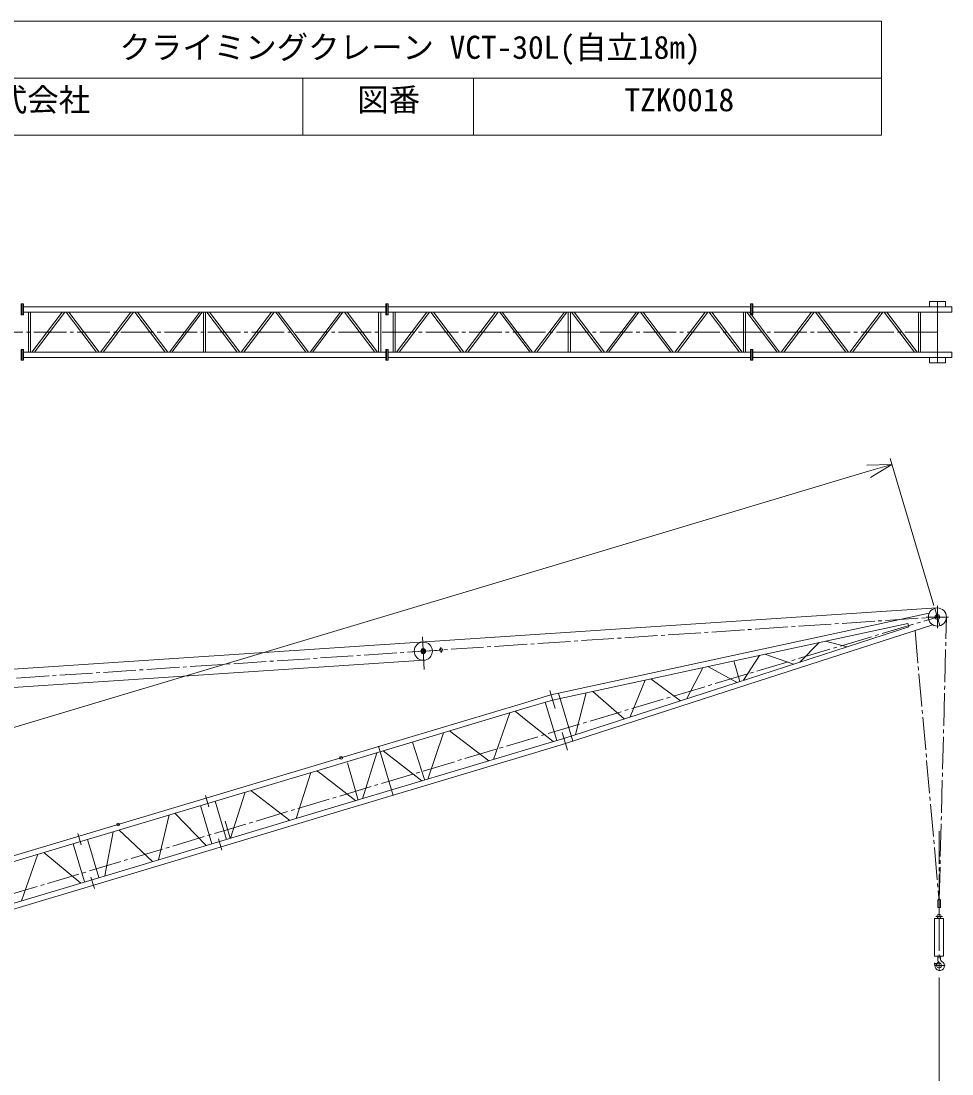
# Model space of a CAD drawing. Units: millimetres, scale not verified. Extents: x -17480 to 17501, y -24773 to 27267.
# Drawn here: x -4481 to 10909, y 9864 to 27267 of the extents above; entities that cross this region are included whole.
import ezdxf
from ezdxf.enums import TextEntityAlignment as Align

# ---------------------------------------------------------------- set-up
doc = ezdxf.new("R2010")
doc.units = ezdxf.units.MM
doc.header["$LTSCALE"] = 60
doc.linetypes.add('CHAIN2', pattern=[12, 9, -1, 1, -1])
for name, color, linetype, lineweight in [('0-2_05 寸法', 7, 'Continuous', 18), ('0-3_10 当社外形線', 3, 'Continuous', 18), ('0-4_12 当社中心線', 3, 'CHAIN2', 18)]:
    doc.layers.add(name, color=color, linetype=linetype, lineweight=lineweight)
doc.styles.add('ＭＳ ゴシック', font='')
doc.styles.get('ＭＳ ゴシック').set_extended_font_data('MS Gothic')

msp = doc.modelspace()

# ---------------------------------------------------------------- linework, layer by layer
at = {"layer": '0-2_05 寸法'}
for p, q in [((-10451.73, 26323.15), (9743.35, 26323.15)), ((176.95, 26323.15), (176.95, 25379.75)), ((2998.94, 26323.15), (2998.94, 25379.75)), ((10611.57, 17607.71), (9884.92, 20034.81)), ((9913.6, 19939.01), (9530.4, 19824.29)), ((-13173.87, 13026.8), (9530.4, 19824.29)), ((10698.27, 11456.78), (10698.27, 9096.56))]:
    msp.add_line(p, q, dxfattribs=at)
msp.add_lwpolyline([(-10451.73, 27266.54), (9743.35, 27266.54), (9743.35, 25379.75), (-10451.73, 25379.75)], close=True, dxfattribs=at)
msp.add_lwpolyline([(9499.66, 19926.96), (9913.6, 19939.01), (9561.14, 19721.61)], dxfattribs=at)
at = {"layer": '0-3_10 当社外形線'}
for p, q in [((10536.98, 22545.31), (10536.98, 22632.33)), ((10536.98, 22632.33), (10801.04, 22632.33)), ((10669.01, 22632.29), (10669.01, 21618.07)), ((10801.04, 22545.31), (10801.04, 22632.33)), ((-4480.73, 22590.15), (-4461.73, 22590.14)), ((-4442.73, 22590.15), (-4461.73, 22590.14)), ((-4461.73, 22590.14), (-4461.73, 22410.15)), ((-4461.73, 22590.14), (-4461.73, 22410.15)), ((1549.27, 22544.66), (-4442.73, 22544.7)), ((1549.27, 22455.56), (-4442.73, 22455.6)), ((-4358.74, 22455.6), (-4358.74, 21794.7)), ((-4324.73, 22455.6), (-4324.74, 21794.69)), ((-4303.3, 21794.7), (-3802.24, 22455.59)), ((-4260.62, 21794.69), (-3759.58, 22455.59)), ((-3233.64, 21794.69), (-3734.7, 22455.59)), ((-3190.99, 21794.69), (-3692.03, 22455.59)), ((-3166.1, 21794.69), (-2665.04, 22455.58)), ((-3123.43, 21794.69), (-2622.37, 22455.58)), ((-2096.44, 21794.69), (-2597.49, 22455.58)), ((-2053.78, 21794.68), (-2554.82, 22455.58)), ((-2028.89, 21794.68), (-1527.84, 22455.58)), ((-1986.23, 21794.68), (-1485.18, 22455.57)), ((-1463.73, 22455.58), (-1463.74, 21794.68)), ((-1429.74, 22455.58), (-1429.73, 21794.67)), ((-907.24, 21794.67), (-1408.29, 22455.58)), ((-864.58, 21794.67), (-1365.62, 22455.58)), ((-839.69, 21794.67), (-338.64, 22455.57)), ((-797.03, 21794.67), (-295.98, 22455.57)), ((229.96, 21794.66), (-271.09, 22455.57)), ((272.62, 21794.66), (-228.42, 22455.57)), ((297.51, 21794.67), (798.56, 22455.56)), ((340.18, 21794.67), (841.23, 22455.56)), ((1367.15, 21794.66), (866.11, 22455.56)), ((1409.82, 21794.66), (908.78, 22455.56)), ((1431.27, 22455.56), (1431.26, 21794.66)), ((1465.27, 22455.56), (1465.27, 21794.66)), ((1549.27, 22590.11), (1568.27, 22590.11)), ((1568.27, 22590.11), (1568.27, 22410.11)), ((1568.27, 22590.11), (1568.27, 22410.11)), ((1587.26, 22590.11), (1568.27, 22590.11)), ((1568.27, 22590.11), (1568.27, 22410.11)), ((1568.27, 22590.11), (1568.27, 22410.11)), ((7579.26, 22544.75), (1587.26, 22544.8)), ((7579.26, 22455.66), (1587.26, 22455.7)), ((1671.26, 22455.7), (1671.26, 21794.8)), ((1705.27, 22455.7), (1705.25, 21794.79)), ((1726.7, 21794.8), (2227.76, 22455.69)), ((1769.37, 21794.79), (2270.41, 22455.69)), ((2796.35, 21794.79), (2295.3, 22455.69)), ((2839.01, 21794.79), (2337.97, 22455.69)), ((2863.9, 21794.79), (3364.95, 22455.68)), ((2906.56, 21794.79), (3407.62, 22455.68)), ((3933.55, 21794.78), (3432.5, 22455.68)), ((3976.22, 21794.78), (3475.17, 22455.68)), ((4001.1, 21794.78), (4502.16, 22455.67)), ((4043.76, 21794.78), (4544.82, 22455.67)), ((4566.27, 22455.67), (4566.25, 21794.78)), ((4600.26, 22455.68), (4600.26, 21794.77)), ((5122.75, 21794.77), (4621.7, 22455.67)), ((5165.42, 21794.77), (4664.37, 22455.68)), ((5190.3, 21794.77), (5691.36, 22455.67)), ((5232.96, 21794.77), (5734.02, 22455.67)), ((6259.96, 21794.76), (5758.91, 22455.67)), ((6302.62, 21794.76), (5801.57, 22455.67)), ((6327.5, 21794.77), (6828.55, 22455.66)), ((6370.17, 21794.76), (6871.22, 22455.66)), ((7397.15, 21794.76), (6896.1, 22455.66)), ((7439.82, 21794.75), (6938.77, 22455.66)), ((7461.27, 22455.66), (7461.26, 21794.76)), ((7495.26, 22455.65), (7495.26, 21794.76)), ((8017.76, 21794.77), (7516.7, 22455.67)), ((8060.42, 21794.77), (7559.37, 22455.68)), ((7579.26, 22590.2), (7598.27, 22590.21)), ((7598.27, 22590.21), (7598.26, 22410.21)), ((7598.27, 22590.21), (7598.26, 22410.21)), ((7598.27, 22590.21), (7598.26, 22410.21)), ((7598.27, 22590.21), (7598.26, 22410.21)), ((7617.26, 22590.21), (7598.27, 22590.21)), ((10909.01, 22544.74), (7617.26, 22544.77)), ((10909.01, 22455.65), (7617.26, 22455.67)), ((8085.31, 21794.77), (8586.36, 22455.67)), ((8127.97, 21794.77), (8629.02, 22455.67)), ((9154.96, 21794.76), (8653.91, 22455.67)), ((9197.62, 21794.76), (8696.57, 22455.67)), ((9222.5, 21794.77), (9723.56, 22455.66)), ((9265.17, 21794.76), (9766.22, 22455.66)), ((10292.15, 21794.76), (9791.1, 22455.66)), ((10334.82, 21794.75), (9833.77, 22455.66)), ((10356.27, 22455.66), (10356.26, 21794.76)), ((10390.26, 22455.65), (10390.26, 21794.76)), ((10536.98, 22545.31), (10801.04, 22545.31)), ((10909.01, 22544.74), (10909.01, 22456.22)), ((-4480.74, 21840.15), (-4461.73, 21840.15)), ((-4461.73, 21840.15), (-4461.74, 21660.14)), ((-4461.73, 21840.15), (-4461.74, 21660.14)), ((-4442.74, 21840.15), (-4461.73, 21840.15)), ((1549.26, 21794.66), (-4442.74, 21794.69)), ((1549.26, 21840.11), (1568.27, 21840.11)), ((1568.27, 21840.11), (1568.26, 21660.11)), ((1568.27, 21840.11), (1568.26, 21660.11)), ((1568.27, 21840.11), (1568.26, 21660.11)), ((1568.27, 21840.11), (1568.26, 21660.11)), ((1587.26, 21840.11), (1568.27, 21840.11)), ((7579.25, 21794.76), (1587.25, 21794.79)), ((7579.25, 21840.21), (7598.26, 21840.21)), ((7598.26, 21840.21), (7598.26, 21660.21)), ((7598.26, 21840.21), (7598.26, 21660.21)), ((7617.26, 21840.21), (7598.26, 21840.21)), ((7598.26, 21840.21), (7598.26, 21660.21)), ((7598.26, 21840.21), (7598.26, 21660.21)), ((10909.01, 21794.75), (7617.26, 21794.77)), ((10909.01, 21794.75), (10909.01, 21706.23)), ((1549.26, 21705.56), (-4442.74, 21705.6)), ((7579.26, 21705.66), (1587.26, 21705.69)), ((10909.01, 21705.65), (7617.26, 21705.67)), ((10536.98, 21705.09), (10536.98, 21618.07)), ((10536.98, 21705.09), (10801.04, 21705.09)), ((10536.98, 21618.07), (10801.04, 21618.07)), ((10801.04, 21705.09), (10801.04, 21618.07)), ((-13147.48, 15988.55), (10658.64, 17565.44)), ((10711.21, 17274.89), (10626.66, 17557.33)), ((10178.75, 17310.97), (10195.58, 17254.78)), ((8392.8, 16671.54), (8711.63, 16994.11)), ((8817.23, 17016.92), (9177.56, 16925.43)), ((7461.74, 16370.32), (7726.39, 16781.32)), ((7814.3, 16800.3), (8291.32, 16638.71)), ((-13130.54, 15687.66), (2175.58, 16702.45)), ((6525.23, 16067.34), (6787.96, 16578.63)), ((7303.83, 16690.05), (7405.04, 16351.98)), ((5589.18, 15764.5), (5839.27, 16373.74)), ((5930.48, 16393.44), (6418.76, 16032.89)), ((4258.59, 16201.37), (4347.1, 15905.81)), ((4973.98, 16186.85), (5490.47, 15732.57)), ((4402.79, 16155.56), (4640.16, 15362.88)), ((4687.07, 15472.65), (4864.29, 16163.16)), ((4186.31, 16007.02), (4375.63, 15374.76)), ((3329.84, 15061.6), (3599.07, 15831.17)), ((2242.35, 14735.96), (2505.21, 15503.62)), ((2603.93, 15533.18), (3251.82, 15038.24)), ((4467.1, 15505.05), (4554.11, 15214.5)), ((1992.52, 15350.1), (2188.65, 14730.3)), ((1166.01, 14413.65), (1400.21, 15172.74)), ((1429.04, 15280.12), (1672.16, 14468.07)), ((1508.48, 15205.16), (2146.82, 14707.35)), ((916.36, 15005.15), (1091.17, 14391.24)), ((65.78, 14084.19), (309.54, 14846.14)), ((-1433.39, 14468.01), (-1377.44, 14281.06)), ((-1018.52, 13759.5), (-774.77, 14521.45)), ((-682.42, 14549.1), (-34.53, 14054.16)), ((-1513.65, 14300.24), (-1324.43, 13667.94)), ((-1274.15, 14371.91), (-1084.92, 13739.62)), ((-2033.8, 14144.5), (-2210.56, 13402.62)), ((-1420.23, 13639.27), (-1938.01, 14173.18)), ((-1024.16, 13761.55), (-1108.71, 14043.99)), ((-3541.68, 13839.44), (-3484.8, 13649.36)), ((-3096.69, 13137.28), (-2957.55, 13867.9)), ((-2861.76, 13896.58), (-2306.36, 13373.93)), ((-1218.36, 13749.49), (-1162.41, 13562.55)), ((-3431.99, 13036.94), (-3621.22, 13669.23)), ((-3192.49, 13108.62), (-3381.72, 13740.91)), ((-4473.37, 12725.11), (-4204.05, 13494.71)), ((-4102.43, 13525.13), (-3490.17, 13019.52)), ((-3325.64, 13117.54), (-3268.75, 12927.46)), ((10685.96, 11714.69), (10649.2, 11678.54)), ((10653.34, 11670.63), (10692.65, 11707.05)), ((10673.4, 11813.49), (10673.4, 11758.9)), ((10718.4, 11813.69), (10718.4, 11765.77))]:
    msp.add_line(p, q, dxfattribs=at)
for points in [[(-4480.73, 22590.15), (-4480.74, 22410.15), (-4461.73, 22410.15)], [(-4442.73, 22590.15), (-4442.73, 22410.15), (-4461.73, 22410.15)], [(1549.27, 22590.11), (1549.27, 22410.11), (1568.27, 22410.11)], [(1587.26, 22590.11), (1587.27, 22410.11), (1568.27, 22410.11)], [(7579.26, 22590.2), (7579.26, 22410.21), (7598.26, 22410.21)], [(7617.26, 22590.21), (7617.26, 22410.21), (7598.26, 22410.21)], [(-4480.74, 21840.15), (-4480.73, 21660.15), (-4461.74, 21660.14)], [(-4442.74, 21840.15), (-4442.74, 21660.15), (-4461.74, 21660.14)], [(1549.26, 21840.11), (1549.26, 21660.11), (1568.26, 21660.11)], [(1587.26, 21840.11), (1587.26, 21660.1), (1568.26, 21660.11)], [(7579.25, 21840.21), (7579.26, 21660.21), (7598.26, 21660.21)], [(7617.26, 21840.21), (7617.26, 21660.2), (7598.26, 21660.21)], [(4280.24, 16129.09), (7211.24, 16762.13), (10533.24, 17479.61)], [(4306.13, 16042.61), (7237.13, 16675.65), (10178.75, 17310.97)], [(10195.58, 17254.78), (7340.3, 16331.03), (4495.38, 15410.63)], [(10590.83, 17288.06), (7366.12, 16244.79), (4521.2, 15324.4)], [(6874.25, 16597.27), (7336.49, 16343.75), (7352.49, 16334.98)], [(-10003.48, 11852.05), (-9620.53, 11966.71), (-6267.62, 12970.69), (-2914.71, 13974.67), (438.21, 14978.65), (3791.12, 15982.63), (4280.24, 16129.09)], [(4306.05, 16042.88), (3816.93, 15896.42), (464.02, 14892.44), (-2888.89, 13888.46), (-6241.81, 12884.48), (-9594.72, 11880.5), (-9977.66, 11765.83)], [(3689.83, 15858.35), (3871.68, 15713.55), (4318.61, 15357.68)], [(4521.2, 15324.4), (4032.1, 15177.71), (679.62, 14172.28), (-2672.86, 13166.84), (-6025.33, 12161.41), (-9377.8, 11155.97), (-9760.71, 11041.14), (-10501.73, 10862.22)], [(-9788.37, 11133.56), (-9405.43, 11248.22), (-6052.52, 12252.2), (-2699.6, 13256.18), (653.31, 14260.16), (4006.22, 15264.14), (4495.38, 15410.61)], [(411.44, 14876.65), (486.04, 14818.88), (1052.96, 14379.8)]]:
    msp.add_lwpolyline(points, dxfattribs=at)
for points in [[(10673.89, 12612.51), (10718.25, 12612.51), (10718.25, 12739.64), (10673.89, 12739.64)], [(10620.9, 11813.49), (10771.84, 11813.49), (10771.84, 12434.3), (10620.9, 12434.3)]]:
    msp.add_lwpolyline(points, close=True, dxfattribs=at)
for centre, radius in [((10668.77, 17415.78), 150), ((10668.77, 17415.78), 40), ((10668.77, 17415.78), 20), ((2168.65, 16852.29), 150), ((2168.65, 16852.29), 40), ((2463.53, 16871.84), 25), ((2168.65, 16852.29), 25), ((809.9, 15089.95), 23.46), ((-2876.39, 13986.15), 23.46), ((10696.18, 12748.34), 9.55), ((10695.9, 12470.77), 34)]:
    msp.add_circle(centre, radius, dxfattribs=at)
for centre, radius, start, end in [((10630.39, 11682.55), 10.42, 63.30494, 226.77126), ((10540.95, 11643.61), 88.08, 8.6005, 20.8502), ((10706.98, 11653.26), 79.03, 177.442, 61.83449), ((10613.55, 11654.81), 42.82, 2.63594, 61.24288), ((10695.91, 11657.33), 40.02, 181.35493, 65.68306), ((10738.3, 11753.73), 65.29, 173.72961, 246.62089), ((10769.02, 11766.35), 49.97, 179.09731, 241.03925)]:
    msp.add_arc(centre, radius, start, end, dxfattribs=at)
at = {"layer": '0-4_12 当社中心線'}
for p, q in [((10669.01, 22125.18), (-15949.08, 22125.18)), ((10669.01, 17230.28), (10669.01, 17601.43)), ((-13896.27, 15787.19), (10669.01, 17415.86)), ((-13007.67, 10327.52), (10669.01, 17415.86)), ((10483.43, 17415.86), (10854.59, 17415.86)), ((10698.27, 12739.64), (10818.96, 17411.98)), ((2157.64, 17090.26), (2183.65, 16527.82)), ((10299.96, 17193.96), (10695.9, 12731.95)), ((2461.55, 16917.16), (2465.74, 16826.53)), ((1980.46, 16843.58), (2391.44, 16862.59)), ((10698.27, 13878.37), (10698.27, 11566.45)), ((10681.75, 12747.7), (10713.79, 12748.34)), ((10698.27, 12612.72), (10698.27, 12465.54)), ((10642.4, 12465.54), (10751.39, 12465.54)), ((10620.39, 11656.78), (10799.29, 11656.78))]:
    msp.add_line(p, q, dxfattribs=at)

# ---------------------------------------------------------------- texts
at = {"layer": '0-2_05 寸法', "style": 'ＭＳ ゴシック'}
for s, p in [('図面名称    \u3000\u3000\u3000\u3000\u3000\u3000\u3000クライミングクレーン VCT-30L(自立18m)', (-9611.73, 26527.89)), ('\u3000\u3000竹本機械工業株式会社      \u3000\u3000\u3000\u3000\u3000 図番     \u3000\u3000\u3000\u3000TZK0018', (-9577.06, 25661.23))]:
    msp.add_text(s, height=381.2, dxfattribs=at).set_placement(p, align=Align.BOTTOM_LEFT)

doc.saveas('drawing.dxf')
